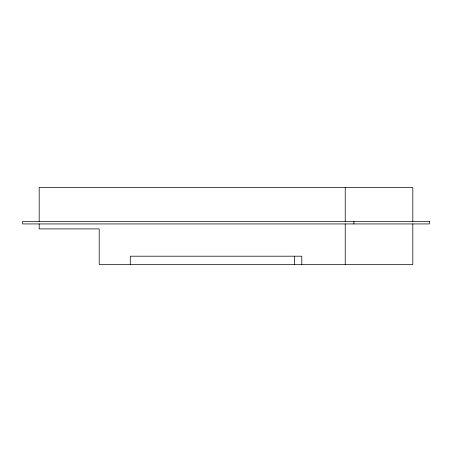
<?xml version="1.0" encoding="UTF-8"?>
<svg xmlns="http://www.w3.org/2000/svg" width="452" height="452" viewBox="0 0 452 452"><rect width="100%" height="100%" fill="white"/><g stroke="black" fill="none" stroke-linecap="round" stroke-linejoin="round"><path stroke-width="0.68" d="M412.817 221.452L412.817 187.523L39.183 187.523L39.183 221.452M412.817 223.932L412.817 264.476L99.208 264.476L99.208 228.898L39.183 228.898L39.183 223.932M353.91 221.452L353.91 223.932M345.221 187.523L345.221 221.452M345.221 223.932L345.221 264.476M301.783 264.476L301.783 256.199L130.272 256.199L130.272 264.476M294.399 256.199L294.399 264.476M429.4 221.452L22.6 221.452L22.6 223.932L429.4 223.932L429.4 221.452"/></g></svg>
